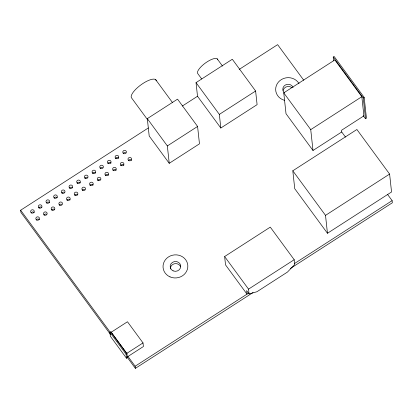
<?xml version="1.0" encoding="UTF-8"?>
<svg xmlns="http://www.w3.org/2000/svg" width="413" height="413" viewBox="0 0 413 413"><rect width="100%" height="100%" fill="white"/><g stroke="black" fill="none" stroke-linecap="round" stroke-linejoin="round"><path stroke-width="0.62" d="M196.03 82.631L232.312 59.255L255.616 91.015L257.098 104.649L220.821 128.02L197.512 96.265L196.03 82.631L219.339 114.386L220.821 128.02M147.312 118.634L177.544 99.151L197.579 126.45L199.469 143.827L169.237 163.311L149.201 136.011L147.312 118.634L167.348 145.934L169.237 163.311M110.565 334.556L20.882 212.359L20.65 210.222L148.293 127.978M182.37 106.022L197.512 96.265M239.204 69.405L277.629 44.645L303.756 80.246M167.348 145.934L197.579 126.45M219.339 114.386L255.616 91.015M333.632 60.819L333.224 57.046L334.127 56.462L364.183 97.411L366.439 118.17L365.531 118.753L363.249 115.645M341.721 131.974L313.002 150.482L286.013 113.709L283.752 92.858L334.845 59.937L361.829 96.709L363.91 115.862L341.536 130.276L341.721 131.974L345.49 137.111M313.002 150.482L310.736 129.63L361.829 96.709M365.531 118.753L363.275 97.995L364.183 97.411M292.802 170.796L356.894 129.496L389.604 174.069L391.55 191.983L327.457 233.278L294.748 188.705L292.802 170.796L325.511 215.364L327.457 233.278M224.626 256.54L270.278 227.124L294.195 259.715L294.722 264.526L287.453 272.074L256.917 291.748L249.07 293.942L246.613 290.602L247 294.144L225.534 264.893L224.626 256.54L248.543 289.131L249.07 293.942M109.91 332.238L110.818 331.654L126.967 353.657L127.405 357.668L126.497 358.252L110.348 336.244L109.91 332.238L126.063 354.24L126.497 358.252M325.511 215.364L389.604 174.069M143.012 342.924L126.683 353.44L111.143 332.269L127.472 321.753L143.012 342.924L143.404 346.533L127.075 357.049M126.063 354.24L126.967 353.657M248.543 289.131L294.195 259.715M253.019 292.554L135.371 368.355L135.139 366.217L248.611 293.106M294.273 263.685L392.118 200.641L387.621 194.513M290.427 268.45L392.35 202.778L392.118 200.641M333.224 57.046L363.275 97.995M283.752 92.858L310.736 129.63M217.233 58.878L222.504 66.065M201.683 78.935L197.92 73.803A12.235 3.965 -36.3 0 1 205.772 62.75A12.235 3.965 -36.3 0 1 217.703 59.813M155.675 79.668L172.433 102.501M147.74 119.951L131.747 98.155A15.157 4.915 -36.3 0 1 141.478 84.469A15.157 4.915 -36.3 0 1 156.259 80.829M20.65 210.222L110.157 332.181M127.984 356.465L135.139 366.217M126.977 356.915L135.371 368.355M284.268 92.688A5.297 4.925 -6.2 0 1 285.295 85.047A5.297 4.925 -6.2 0 1 293.07 87.525M36.241 219.938A1.828 1.698 -6.2 0 1 39.395 219.685M31.047 212.86A1.828 1.698 -6.2 0 1 34.202 212.607M43.917 214.987A1.828 1.698 -6.2 0 1 46.359 214.166M38.729 207.915A1.828 1.698 -6.2 0 1 41.878 207.662M46.406 202.964A1.828 1.698 -6.2 0 1 49.56 202.711M51.599 210.041A1.828 1.698 -6.2 0 1 54.753 209.789M59.276 205.096A1.828 1.698 -6.2 0 1 61.718 204.275M54.088 198.018A1.828 1.698 -6.2 0 1 57.237 197.765M61.764 193.072A1.828 1.698 -6.2 0 1 64.206 192.251M66.958 200.145A1.828 1.698 -6.2 0 1 70.112 199.892M69.446 188.121A1.828 1.698 -6.2 0 1 72.595 187.869M74.634 195.199A1.828 1.698 -6.2 0 1 77.789 194.941M77.123 183.176A1.828 1.698 -6.2 0 1 80.277 182.923M82.316 190.248A1.828 1.698 -6.2 0 1 84.753 189.428M84.804 178.225A1.828 1.698 -6.2 0 1 87.241 177.409M89.993 185.303A1.828 1.698 -6.2 0 1 93.147 185.05M92.481 173.279A1.828 1.698 -6.2 0 1 95.635 173.026M97.674 180.357A1.828 1.698 -6.2 0 1 100.111 179.536M100.163 168.334A1.828 1.698 -6.2 0 1 102.6 167.513M105.351 175.406A1.828 1.698 -6.2 0 1 108.505 175.153M107.839 163.383A1.828 1.698 -6.2 0 1 110.994 163.13M113.033 170.461A1.828 1.698 -6.2 0 1 116.187 170.202M115.516 158.437A1.828 1.698 -6.2 0 1 118.67 158.184M120.71 165.51A1.828 1.698 -6.2 0 1 123.864 165.257M123.198 153.486A1.828 1.698 -6.2 0 1 125.635 152.665M128.391 160.564A1.828 1.698 -6.2 0 1 131.546 160.311M170.388 268.966A5.297 4.925 -6.2 0 1 174.601 263.726A5.297 4.925 -6.2 0 1 180.667 266.86M283.106 90.483A5.297 4.925 -6.2 0 1 291.769 87.571M284.454 100.313A12.421 11.549 -6.2 0 1 278.481 82.006A12.421 11.549 -6.2 0 1 299.017 83.607M173.119 270.866A5.297 4.925 -6.2 0 0 180.713 265.977A5.297 4.925 -6.2 0 0 172.469 262.363A5.297 4.925 -6.2 0 0 173.119 270.866M123.807 153.61A1.828 1.698 -6.2 0 0 126.424 151.922A1.828 1.698 -6.2 0 0 123.585 150.678A1.828 1.698 -6.2 0 0 123.807 153.61M129.001 160.683A1.828 1.698 -6.2 0 0 131.618 159A1.828 1.698 -6.2 0 0 128.779 157.751A1.828 1.698 -6.2 0 0 129.001 160.683M105.965 175.53A1.828 1.698 -6.2 0 0 108.583 173.842A1.828 1.698 -6.2 0 0 105.738 172.593A1.828 1.698 -6.2 0 0 105.965 175.53M108.449 163.507A1.828 1.698 -6.2 0 0 111.066 161.819A1.828 1.698 -6.2 0 0 108.227 160.574A1.828 1.698 -6.2 0 0 108.449 163.507M85.414 178.349A1.828 1.698 -6.2 0 0 88.031 176.661A1.828 1.698 -6.2 0 0 85.186 175.417A1.828 1.698 -6.2 0 0 85.414 178.349M90.607 185.422A1.828 1.698 -6.2 0 0 93.224 183.739A1.828 1.698 -6.2 0 0 90.38 182.489A1.828 1.698 -6.2 0 0 90.607 185.422M77.732 183.295A1.828 1.698 -6.2 0 0 80.354 181.606A1.828 1.698 -6.2 0 0 77.51 180.362A1.828 1.698 -6.2 0 0 77.732 183.295M70.055 188.245A1.828 1.698 -6.2 0 0 72.673 186.557A1.828 1.698 -6.2 0 0 69.828 185.313A1.828 1.698 -6.2 0 0 70.055 188.245M82.925 190.372A1.828 1.698 -6.2 0 0 85.543 188.684A1.828 1.698 -6.2 0 0 82.703 187.44A1.828 1.698 -6.2 0 0 82.925 190.372M75.249 195.318A1.828 1.698 -6.2 0 0 77.866 193.63A1.828 1.698 -6.2 0 0 75.021 192.386A1.828 1.698 -6.2 0 0 75.249 195.318M44.532 215.111A1.828 1.698 -6.2 0 0 47.149 213.423A1.828 1.698 -6.2 0 0 44.305 212.179A1.828 1.698 -6.2 0 0 44.532 215.111M39.338 208.033A1.828 1.698 -6.2 0 0 41.956 206.345A1.828 1.698 -6.2 0 0 39.111 205.101A1.828 1.698 -6.2 0 0 39.338 208.033M121.324 165.634A1.828 1.698 -6.2 0 0 123.941 163.946A1.828 1.698 -6.2 0 0 121.097 162.701A1.828 1.698 -6.2 0 0 121.324 165.634M116.13 158.556A1.828 1.698 -6.2 0 0 118.748 156.868A1.828 1.698 -6.2 0 0 115.903 155.624A1.828 1.698 -6.2 0 0 116.13 158.556M113.642 170.579A1.828 1.698 -6.2 0 0 116.259 168.891A1.828 1.698 -6.2 0 0 113.42 167.647A1.828 1.698 -6.2 0 0 113.642 170.579M100.772 168.452A1.828 1.698 -6.2 0 0 103.389 166.764A1.828 1.698 -6.2 0 0 100.545 165.52A1.828 1.698 -6.2 0 0 100.772 168.452M98.284 180.476A1.828 1.698 -6.2 0 0 100.901 178.788A1.828 1.698 -6.2 0 0 98.062 177.544A1.828 1.698 -6.2 0 0 98.284 180.476M93.09 173.398A1.828 1.698 -6.2 0 0 95.708 171.715A1.828 1.698 -6.2 0 0 92.868 170.466A1.828 1.698 -6.2 0 0 93.09 173.398M62.373 193.191A1.828 1.698 -6.2 0 0 64.996 191.503A1.828 1.698 -6.2 0 0 62.151 190.259A1.828 1.698 -6.2 0 0 62.373 193.191M67.567 200.269A1.828 1.698 -6.2 0 0 70.184 198.581A1.828 1.698 -6.2 0 0 67.345 197.331A1.828 1.698 -6.2 0 0 67.567 200.269M36.85 220.057A1.828 1.698 -6.2 0 0 39.467 218.369A1.828 1.698 -6.2 0 0 36.628 217.124A1.828 1.698 -6.2 0 0 36.85 220.057M31.656 212.984A1.828 1.698 -6.2 0 0 34.279 211.296A1.828 1.698 -6.2 0 0 31.434 210.052A1.828 1.698 -6.2 0 0 31.656 212.984M52.208 210.16A1.828 1.698 -6.2 0 0 54.826 208.477A1.828 1.698 -6.2 0 0 51.986 207.228A1.828 1.698 -6.2 0 0 52.208 210.16M47.015 203.088A1.828 1.698 -6.2 0 0 49.637 201.399A1.828 1.698 -6.2 0 0 46.793 200.155A1.828 1.698 -6.2 0 0 47.015 203.088M59.89 205.215A1.828 1.698 -6.2 0 0 62.508 203.526A1.828 1.698 -6.2 0 0 59.663 202.282A1.828 1.698 -6.2 0 0 59.89 205.215M54.697 198.137A1.828 1.698 -6.2 0 0 57.314 196.454A1.828 1.698 -6.2 0 0 54.47 195.204A1.828 1.698 -6.2 0 0 54.697 198.137M170.006 276.875A12.421 11.549 -6.2 0 0 187.812 265.404A12.421 11.549 -6.2 0 0 168.483 256.932A12.421 11.549 -6.2 0 0 170.006 276.875"/></g></svg>
